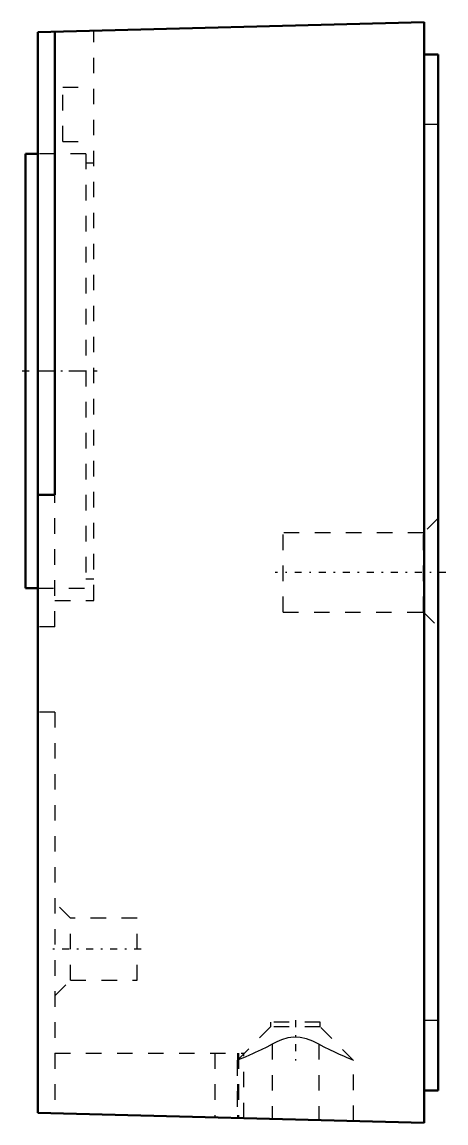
# Model space of a CAD drawing. Header units: millimetres. Extents: x -25.9 to 1.4, y 0 to 71.
import ezdxf

# ---------------------------------------------------------------- set-up
doc = ezdxf.new("R2010")
doc.units = ezdxf.units.MM
doc.linetypes.add('Center', pattern=[1.5, 0.45, -0.5, 0.05, -0.5])
doc.linetypes.add('Dashed', pattern=[2, 1, -1])
for name, color, linetype, lineweight in [('AM_0', 7, 'Continuous', 50), ('AM_4', 3, 'Continuous', 25), ('AM_7', 7, 'Center', 25), ('AM_9', 6, 'Dashed', 25)]:
    doc.layers.add(name, color=color, linetype=linetype, lineweight=lineweight)

msp = doc.modelspace()

# ---------------------------------------------------------------- linework, layer by layer
at = {"layer": 'AM_0'}
for p, q in [((0, 71), (-24.9, 70.348)), ((0, 0), (0, 71)), ((-24.9, 0.652), (-24.9, 70.348)), ((-23.8, 40.5), (-23.8, 70.377)), ((0.9, 68.9), (0, 68.9)), ((0.9, 2.1), (0.9, 68.9)), ((-24.9, 62.5), (-25.7, 62.5)), ((-25.7, 62.5), (-25.7, 34.5)), ((-24.9, 40.5), (-23.8, 40.5)), ((-25.7, 34.5), (-24.9, 34.5)), ((0.9, 2.1), (0, 2.1)), ((-24.9, 0.652), (0, 0))]:
    msp.add_line(p, q, dxfattribs=at)
at = {"layer": 'AM_4'}
for p, q in [((0.9, 64.4), (0, 64.4)), ((0.9, 6.6), (0, 6.6))]:
    msp.add_line(p, q, dxfattribs=at)
at = {"layer": 'AM_7'}
for p, q in [((-25.92, 48.5), (-21.08, 48.5)), ((1.4, 35.5), (-9.6, 35.5)), ((-18.235, 11.2), (-24.065, 11.2)), ((-8.3, 6.623), (-8.3, 3.917))]:
    msp.add_line(p, q, dxfattribs=at)
at = {"layer": 'AM_9'}
for p, q in [((-21.3, 33.7), (-21.3, 70.442)), ((-23.3, 63.3), (-23.3, 66.8)), ((-23.3, 66.8), (-21.3, 66.8)), ((-23.3, 63.3), (-21.3, 63.3)), ((-21.8, 62.5), (-24.9, 62.5)), ((-21.8, 62.5), (-21.8, 34.5)), ((-21.3, 61.9), (-21.8, 61.9)), ((-24.9, 48.5), (-21.3, 48.5)), ((-23.8, 32), (-23.8, 40.5)), ((0.9, 39), (-0.05, 38.05)), ((-9.1, 32.95), (-9.1, 38.05)), ((-0.05, 38.05), (-9.1, 38.05)), ((-0.05, 32.95), (-0.05, 38.05)), ((-21.8, 35.1), (-21.3, 35.1)), ((-24.9, 34.5), (-21.8, 34.5)), ((-23.8, 33.7), (-21.3, 33.7)), ((-9.1, 32.95), (-0.05, 32.95)), ((-0.05, 32.95), (0.9, 32)), ((-23.8, 32), (-24.9, 32)), ((-23.8, 26.5), (-24.9, 26.5)), ((-23.8, 26.5), (-23.8, 0.623)), ((-22.8, 13.2), (-23.8, 14.2)), ((-18.5, 13.2), (-22.8, 13.2)), ((-22.8, 9.2), (-22.8, 13.2)), ((-18.5, 9.2), (-18.5, 13.2)), ((-23.8, 8.2), (-22.8, 9.2)), ((-22.8, 9.2), (-18.5, 9.2)), ((-6.7, 6.5), (-9.9, 6.5)), ((-9.9, 6.5), (-9.9, 6.19)), ((-6.7, 6.19), (-6.7, 6.5)), ((-9.9, 6.19), (-12.05, 4.04)), ((-6.7, 6.19), (-9.9, 6.19)), ((-4.55, 4.04), (-6.7, 6.19)), ((-9.8, 5.086), (-9.8, 0.257)), ((-6.8, 5.086), (-6.8, 0.178)), ((-23.8, 4.5), (-11.633, 4.5)), ((-13.5, 4.5), (-13.5, 0.354)), ((-12.03, 4.5), (-12.03, 0.315)), ((-11.966, 4.5), (-11.966, 0.313)), ((-11.633, 0.305), (-11.633, 4.5)), ((-12.05, 4.041), (-12.05, 0.316)), ((-4.55, 0.119), (-4.55, 4.041))]:
    msp.add_line(p, q, dxfattribs=at)
for points in [[(-9.8, 5.086), (-10.149, 4.899), (-10.503, 4.721), (-10.887, 4.538), (-11.075, 4.453), (-11.253, 4.374), (-11.532, 4.253), (-11.658, 4.2), (-11.768, 4.155), (-11.921, 4.092), (-12.018, 4.053), (-12.05, 4.04), (-12.05, 4.04)], [(-6.8, 5.086), (-7.187, 5.28), (-7.597, 5.433), (-7.988, 5.518), (-8.399, 5.538), (-8.796, 5.486), (-9.19, 5.37), (-9.499, 5.24), (-9.8, 5.086)], [(-4.55, 4.04), (-4.576, 4.051), (-4.655, 4.082), (-4.788, 4.136), (-4.966, 4.21), (-5.19, 4.306), (-5.456, 4.422), (-5.757, 4.559), (-6.094, 4.719), (-6.452, 4.899), (-6.8, 5.086)]]:
    msp.add_lwpolyline(points, dxfattribs=at)

doc.saveas('drawing.dxf')
